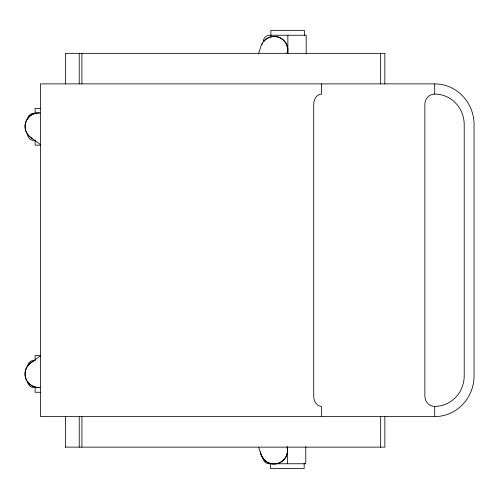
<?xml version="1.0" encoding="UTF-8"?>
<svg xmlns="http://www.w3.org/2000/svg" width="499" height="499" viewBox="0 0 499 499"><rect width="100%" height="100%" fill="white"/><g stroke="black" fill="none" stroke-linecap="round" stroke-linejoin="round"><path stroke-width="0.75" d="M287.031 53.543L287.543 50.755L287.268 47.218A13.579 13.579 0 0 0 264.9 39.951L262.599 42.646L261.071 45.846L258.426 53.986M65.332 53.337L384.835 53.337L384.835 83.888M434.698 83.888L40.444 83.888L40.444 416.584L434.698 416.584A40.737 39.352 90 0 0 474.05 375.841L474.05 124.625A40.737 39.352 -90 0 0 434.698 83.888L434.698 94.074A30.551 29.51 90 0 1 464.213 124.625L464.213 375.841A30.551 29.51 -90 0 1 434.698 406.398L434.698 416.584M40.731 108.501L35.105 108.501L35.105 113.853M36.807 113.254L33.751 113.254A6.113 6.113 0 0 0 27.645 119.367M35.279 140.412L33.751 140.412A6.113 6.113 0 0 1 27.645 134.306M40.731 145.165L35.105 145.165L35.105 139.82M35.304 360.365L33.776 360.365A6.113 6.113 0 0 0 27.663 366.478M40.65 387.523L33.776 387.523A6.113 6.113 0 0 1 27.663 381.417M40.756 392.276L35.13 392.276L35.13 387.692M65.357 447.135L384.86 447.135L384.86 416.584M272.941 463.758L269.117 463.758A6.113 6.113 0 0 1 263.01 457.652M274.968 463.758L305.781 463.758L305.781 446.692M40.75 144.804L30.682 137.487L28.112 135.048L26.26 132.029A13.579 13.579 0 0 1 40.082 112.999M263.135 458.425L261.071 454.595L258.669 447.198M261.071 454.595L262.599 457.795L264.9 460.49A13.579 13.579 0 0 0 287.268 453.223L287.543 449.686L287.031 446.898M380.668 416.584L380.668 447.135M380.643 53.337L380.643 83.888M321.531 83.888L321.531 94.074C316.485 94.224 313.609 99.713 313.715 104.26L313.715 396.212C313.609 400.753 316.485 406.248 321.531 406.398L321.531 416.584M306.186 53.861L306.186 35.242L269.522 35.242A6.113 6.113 0 0 0 263.416 41.348M304.565 35.834L304.565 30.489L270.876 30.489L270.876 35.834M304.159 463.166L304.159 468.511L270.47 468.511L270.47 463.166M287.854 35.242L287.854 53.861M287.449 446.692L287.449 463.758M81.905 53.337L81.905 83.888M81.93 416.584L81.93 447.135M79.21 53.337L79.21 83.888M79.235 416.584L79.235 447.135M65.381 53.337L65.381 83.888M65.406 416.584L65.406 447.135M35.13 360.197L35.13 355.612L40.756 355.612L30.682 362.948L28.112 365.393L26.26 368.412A13.579 13.579 0 0 0 40.082 387.442M434.698 406.398A10.186 9.837 -90 0 1 424.861 396.212L424.861 104.26A10.186 9.837 -90 0 1 434.698 94.074M287.249 447.615A13.579 13.579 0 0 1 276.09 463.852A13.579 13.579 0 0 1 260.459 451.857M40.656 387.355A13.579 13.579 0 0 1 33.664 361.27M32.447 138.547A13.579 13.579 0 0 1 39.321 112.886M263.803 41.492A13.579 13.579 0 0 1 287.474 53.549M261.95 44.517A13.579 13.579 0 0 1 262.599 43.251"/></g></svg>
